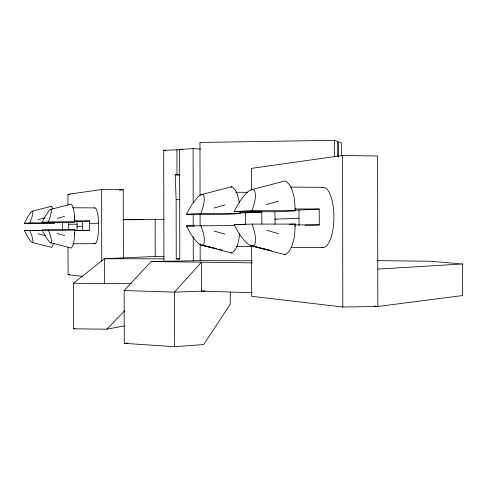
<?xml version="1.0" encoding="UTF-8"?>
<svg xmlns="http://www.w3.org/2000/svg" width="487" height="487" viewBox="0 0 487 487"><rect width="100%" height="100%" fill="white"/><g stroke="black" fill="none" stroke-linecap="round" stroke-linejoin="round"><path stroke-width="0.73" d="M62.379 222.37L62.379 230.272M68.716 230.108L68.685 222.042M89.632 220.952L82.461 221.323L82.48 230.509L89.651 230.339L89.632 220.952L74.7 220.934A17.873 3.439 90 0 0 74.334 216.569M48.377 229.894L50.685 236.463L51.604 241.595A18.847 3.062 65.4 0 1 49.09 241.564L45.51 236.493L42.077 230.077L74.821 229.888L74.566 236.956C73.908 240.681 73.884 245.028 71.315 248.035L50.892 242.812M261.89 224.142L261.787 212.009L245.436 212.856L245.381 224.604L234.131 224.592C237.729 231.587 241.783 238.618 247.761 243.865A31.777 8.748 65.1 0 0 254.902 243.944C256.643 237.291 254.062 230.4 252.083 224.081L234.131 224.592M305.032 225.244L319.259 224.909L319.235 209.026L299.012 210.074L299.042 225.384M239.616 233.443C238.983 240.335 237.729 248.595 231.958 253.076L201.947 245.192L216.678 248.754M252.083 224.081L295.311 224.105L294.556 236.092C292.93 242.703 291.579 250.927 285.26 254.744L252.193 245.984L269.768 250.288M53.515 243.293L52.645 245.996L51.677 247.42L32.459 242.526M234.113 211.632L252.059 210.634C253.958 204.473 256.582 197.746 254.817 191.269A31.777 8.419 -64.9 0 0 247.67 191.945C241.777 197.418 237.717 204.528 234.113 211.632L275.459 211.778L295.286 210.768L294.495 198.842C292.864 192.462 291.518 184.287 285.138 180.908L252.096 189.534M186.411 214.292L200.894 213.483C202.683 207.925 205.082 201.995 203.956 196.066A28.538 6.794 -65.1 0 0 198.191 196.614L191.884 204.522L186.411 214.292L224.014 214.402L240.042 213.586L239.908 211.443M42.059 222.34L48.359 221.993L50.642 215.473L51.543 210.457A18.835 2.952 -65.5 0 0 49.029 210.694L45.474 215.875L42.059 222.34L74.809 222.017L74.523 214.968C73.847 211.334 73.847 207.012 71.23 204.138L50.825 209.343M30.791 212.417L27.522 217.269L24.35 223.326L29.884 223.022L32.063 216.916L32.994 212.21A17.654 2.593 -65.5 0 0 30.791 212.417M51.105 206.884L51.592 206.275L53.028 208.783M230.241 292.322L230.254 304.272L203.639 344.559L174.547 346.701L124.24 343.335L124.148 290.526L151.201 261.507L200.169 260.661L252.321 260.752M164.028 256.46L155.219 256.454L104.346 258.731L73.452 283.288L73.537 328.792L106.83 329.2L124.666 310.724M230.99 187.385L231.842 186.698C237.12 189.96 237.96 196.998 239.342 202.531M266.529 204.57L278.546 201.149M213.97 208.046L224.903 204.966M57.149 218.407L64.631 216.362M38.138 219.661L45.181 217.75M201.855 194.477L231.842 186.698M32.398 211.157L51.592 206.275M106.83 329.2L124.24 325.931M73.537 328.792L75.016 328.536M67.949 204.936L67.924 194.319L101.619 189.553L123.248 189.711L123.375 258.049M251.535 246.337L251.621 296.291L342.824 307.017L377.827 306.475L377.589 155.98L342.58 155.475L251.402 168.368L251.438 190.32M119.534 190.204L123.248 189.711M124.24 343.335L127.971 343.079M377.772 269.092L462.65 263.984L429.711 261.215L377.395 260.63M163.924 261.842L163.717 150.306L179.965 149.734M180.007 174.839L175.204 174.79L176.136 199.633L176.239 258.962L179.794 259.005L179.6 149.412L193.077 148.651L200.65 149.089M76.8 226.449L82.808 226.23M274.68 219.168L298.89 218.273M205.295 290.989L174.468 292.145L124.148 290.526M29.896 230.424L32.105 236.572L33.055 241.382A17.666 2.691 65.4 0 1 30.845 241.357L27.564 236.603L24.362 230.582L42.789 230.418M200.912 225.542C202.769 231.228 205.143 237.291 204.041 243.36A28.544 7.055 65.2 0 1 198.27 243.293C193.12 238.46 189.62 232.177 186.43 225.956L234.807 225.554M74.821 229.888L42.077 230.077M289.436 224.263L295.311 224.105M337.692 156.741L337.668 141.534L334.326 140.299L199.962 142.46L200.054 195.457M176.239 258.962L180.032 258.901M68.028 247.408L68.083 274.705L69.592 274.692M123.308 219.485L163.961 219.302M123.004 219.747L143.525 219.655M53.144 243.415L54.623 243.409M72.831 243.762L94.855 243.695M236.439 246.599L255.17 246.532M291.311 247.542L323.149 247.42M252.059 210.634L295.286 210.768M200.894 213.483L240.042 213.586M48.359 221.993L74.809 222.017M29.884 223.022L54.739 223.04L24.35 223.326M319.259 224.909L295 224.891A30.078 9.734 -89.8 0 1 294.878 226.187M194.41 225.962L186.43 225.956M74.718 230.345L89.651 230.339M41.772 230.576L24.362 230.582M74.474 230.515L82.48 230.509M74.456 221.311L82.461 221.323M89.693 223.277L98.593 223.283A17.702 3.659 90 0 1 97.857 236.676L97.156 240.006A18.433 3.811 90 0 1 93.881 243.068M68.74 224.221L77.11 224.227A16.601 3.22 90 0 1 77.037 230.832M163.918 258.822L104.346 258.731L104.388 283.446M72.758 207.791L94.788 207.876M294.976 208.935L319.235 209.026M294.507 210.055L299.012 210.074M239.787 211.942L261.787 212.009M240.134 212.843L245.436 212.856M73.452 283.288L131.326 283.592M235.598 192.237L247.585 192.322M67.924 194.319L70.195 194.331M290.453 187.087L323.051 187.349M151.201 261.507L252.321 262.864M176.136 199.633L179.928 199.719M252.369 292.711L201.521 291.129L201.466 262.183L174.468 292.145L174.547 346.701M175.204 174.79L179.752 174.967M163.717 150.306L165.239 150.392M179.6 149.412L182.631 149.582M374.077 306.061L377.827 306.475L462.589 295.548L462.547 263.972M68.083 274.705L82.315 276.379M200.869 244.967L214.682 248.291M218.322 249.161L220.501 249.685M220.361 249.642L222.577 250.178M250.878 245.734L271.283 250.689M57.18 233.48L64.668 235.538M38.169 233.778L45.212 235.708M214.012 231.008L224.957 234.156M266.572 230.181L278.601 233.687M284.207 254.044L285.26 254.744M231.106 252.449L231.958 253.076M101.619 189.553L101.753 261.3M342.58 155.475L342.824 307.017M341.588 155.877L341.57 142.977L338.325 141.778L338.349 156.905M334.326 140.299L334.356 157.033M200.09 214.39L200.108 225.743M200.145 243.914L200.169 260.575M193.077 148.651L193.169 202.562M193.193 213.951L193.211 226.096M193.229 236.731L193.272 261.026M176.927 149.564L176.976 174.717M155.152 219.339L155.219 256.454M274.765 212.052A26.748 8.346 -89.9 0 1 275.076 219.15A26.748 8.346 -89.9 0 1 274.936 224.166M321.676 187.738A30.924 10.72 -89.8 0 1 329.577 193.053L331.598 198.507A29.737 10.312 -89.8 0 1 333.899 216.989A29.737 10.312 -89.8 0 1 331.659 235.629L329.662 241.248A30.924 10.72 -89.8 0 1 321.773 247.134M98.593 223.283A17.757 3.671 90 0 0 97.814 214.676L97.102 211.395A18.433 3.811 90 0 0 94.301 208.077M74.572 232.603A17.873 3.439 90 0 1 74.371 234.74M76.928 220.648A16.649 3.226 90 0 1 77.11 224.227"/></g></svg>
